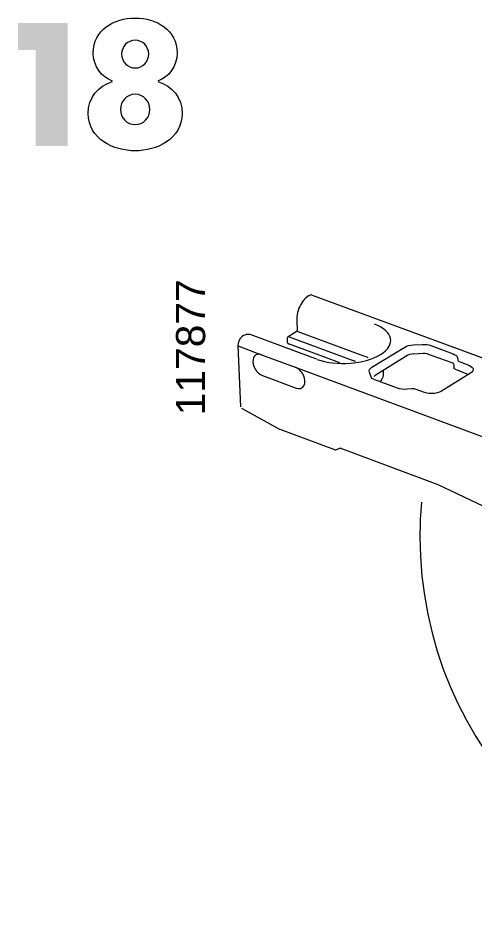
# Model space of a CAD drawing. Header units: metres. Extents: x -8.4 to 7.9, y -3.9 to 2.
# Drawn here: x 5.1463 to 5.2714, y -2.0976 to -1.85 of the extents above; entities that cross this region are included whole.
import ezdxf

# ---------------------------------------------------------------- set-up
doc = ezdxf.new("R2010")
doc.units = ezdxf.units.M
doc.header["$MEASUREMENT"] = 0
doc.layers.add('PDF20_Geometry_Num_Penna__7', color=7, linetype='Continuous', lineweight=18)
doc.layers.add('PDF20_Text_Num_Penna__7', color=7, linetype='Continuous', lineweight=18)
doc.styles.add('GENERATED_STYLE_2', font='')
doc.styles.get('GENERATED_STYLE_2').set_extended_font_data('Arial')

msp = doc.modelspace()

# ---------------------------------------------------------------- hatches: boundary and pattern name
at = {"layer": 'PDF20_Geometry_Num_Penna__7', "linetype": 'Continuous', "lineweight": 18}
msp.add_hatch(color=7, dxfattribs=at).paths.add_polyline_path([(5.151121792568413, -1.858762038485725), (5.151121792568413, -1.885032471044382), (5.159877114167751, -1.885032471044382), (5.159877114167751, -1.851347045078154), (5.146296611078046, -1.851347045078154), (5.146296611078046, -1.858762038485725)])

# ---------------------------------------------------------------- linework, layer by layer
at = {"layer": 'PDF20_Geometry_Num_Penna__7', "color": 7, "linetype": 'Continuous', "lineweight": 18, "flags": 128}
for points in [[(5.226974836999795, -1.925962966588535), (5.226739534939463, -1.925904885700225), (5.2265578460068, -1.925848294065462), (5.226321054692922, -1.925904885700225), (5.226133408746074, -1.925962966588535), (5.225993418912712, -1.926050832547773), (5.225857896839988, -1.926085085379341)], [(5.329253345284016, -1.963624252747611), (5.226974390223732, -1.925962519812471)], [(5.225857896839988, -1.926084489677922), (5.225487072706932, -1.926382340387204), (5.225068592460391, -1.926687637364218), (5.224693300566696, -1.927070375525645), (5.224365664786486, -1.927488855772186), (5.224038029006277, -1.927965416907037), (5.223756560086005, -1.928471763112816), (5.223484026687012, -1.928982577079235), (5.223245746119586, -1.929493391045653), (5.223065546440472, -1.930056328886195), (5.222873432732984, -1.930622245233831), (5.222782588266653, -1.931162844271177), (5.222690254546777, -1.931730249872359), (5.222638130672652, -1.932236596078138), (5.222638130672652, -1.93274592079101), (5.222782588266653, -1.935783998025685)], [(5.222781247938462, -1.935783998025684), (5.22026440944503, -1.9373119721643), (5.220221221092184, -1.9373119721643), (5.220221221092184, -1.937368563799064), (5.220172075725153, -1.937368563799064), (5.220172075725153, -1.937401327377084), (5.220128887372306, -1.937401327377084), (5.220128887372306, -1.937454940504755), (5.220081231258822, -1.937454940504755), (5.220081231258822, -1.937490682589869), (5.220081231258822, -1.937547274224633), (5.220038042905975, -1.937547274224633), (5.220038042905975, -1.93760237660585), (5.220038042905975, -1.937638118690964), (5.220038042905975, -1.937693221072181), (5.220038042905975, -1.937730452410841), (5.219993365299584, -1.937730452410841), (5.219993365299584, -1.937782576284965)], [(5.22278184363988, -1.935783551249621), (5.222829499753364, -1.935783551249621), (5.222965021826089, -1.935819293334735)], [(5.222965170751443, -1.93581914440938), (5.240940461056601, -1.942473129254736)], [(5.207790421740308, -1.9371274536499), (5.207564055201253, -1.937312121089655), (5.207327263887374, -1.937547423149988), (5.207087494066402, -1.937816978041888), (5.20691027289438, -1.938149081582737), (5.20676879380747, -1.938476717362947), (5.206669013819861, -1.938802863889611), (5.206578169353531, -1.939130499669821), (5.206533491747138, -1.939456646196484), (5.206533491747138, -1.939693437510363), (5.207236419421044, -1.956443072146827)], [(5.210159526281935, -1.936800860347173), (5.209836358262365, -1.936708526627295), (5.209470001889948, -1.936651934992532), (5.209143855363284, -1.936651934992532), (5.208771541976682, -1.936708526627295), (5.208445395450018, -1.936857451981937), (5.208074571316962, -1.936984038533381), (5.207790123889598, -1.937127006873836)], [(5.2265995451061, -1.942856016341518), (5.21015967520729, -1.936800711421818)], [(5.219993961001002, -1.93778272521032), (5.220037149353849, -1.938768611058043)], [(5.220547963320266, -1.9373119721643), (5.238514318104147, -1.94396446775611)], [(5.206533938523203, -1.939693735361073), (5.206626272243079, -1.939817343405424), (5.206769240583536, -1.939876913547281)], [(5.206769538434244, -1.939876168920508), (5.213008021540152, -1.94219791519936)], [(5.220037596129912, -1.93876786643127), (5.220037596129912, -1.938803608516384), (5.220037596129912, -1.938860200151148), (5.220080784482758, -1.938860200151148), (5.220080784482758, -1.938895942236261), (5.220080784482758, -1.938946576856839), (5.220080784482758, -1.938980829688407), (5.220129929849789, -1.938980829688407), (5.220129929849789, -1.939038910576717), (5.220173118202635, -1.939038910576717), (5.220173118202635, -1.939073163408284), (5.22022077431612, -1.939129755043048), (5.220263962668966, -1.939129755043048), (5.220263962668966, -1.939189325184904), (5.220308640275358, -1.939189325184904), (5.220308640275358, -1.939222088762925), (5.220363742656575, -1.939222088762925), (5.220412888023606, -1.939222088762925)], [(5.226557399230736, -1.94150705047918), (5.220412739098252, -1.939222535538989)], [(5.243222742116473, -1.945640473697239), (5.252205919508413, -1.940146617364535)], [(5.252206217359122, -1.940145872737762), (5.252669375212055, -1.939876317845862), (5.253271033644804, -1.939693139659654), (5.253926305205225, -1.939548682065652), (5.254580087512099, -1.939492090430889)], [(5.254579789661388, -1.939492090430889), (5.257089181887088, -1.939366993132991)], [(5.257088586185669, -1.939366248506217), (5.257699180139698, -1.939366248506217), (5.258253182458962, -1.939399012084238), (5.258820588060144, -1.939491345804116), (5.259326934265923, -1.939693884286427)], [(5.259326785340568, -1.939693735361073), (5.26551761233299, -1.941960379258707)], [(5.213009212942989, -1.942198213050069), (5.212446275102446, -1.942052266202521), (5.211935461136028, -1.942110347090831), (5.211472303283094, -1.942253315431286), (5.2110970113894, -1.942563080168939), (5.210818520976221, -1.942978581908387), (5.210678531142858, -1.943545987509569), (5.210635342790012, -1.944144667435225), (5.21072767650989, -1.944802917502738), (5.210907876189006, -1.945456699809612), (5.211237001222762, -1.946111971370032), (5.21165250296221, -1.946715119056328), (5.212161827675081, -1.947218486755014), (5.212683066416326, -1.947636967001555), (5.213235579482043, -1.947930349950197), (5.222454058934315, -1.951364568628217)], [(5.213008617241569, -1.94219791519936), (5.222221139679657, -1.945641069398657)], [(5.234422445060032, -1.944441177816316), (5.226557697081446, -1.941507348329889)], [(5.228139731123796, -1.943456036595366), (5.226599842956809, -1.942855867416163)], [(5.240940907832665, -1.942473724956155), (5.24158575461826, -1.942707537762941), (5.242153160219442, -1.942978581908387)], [(5.254719779494752, -1.941927168904622), (5.254116631808456, -1.9420195026245), (5.253553693967913, -1.942149067683037), (5.253087557607886, -1.942345649151163), (5.244152036329432, -1.947878226076073)], [(5.254719332718688, -1.941927615680686), (5.257234681958574, -1.941821878678891)], [(5.257235426585346, -1.9418221765296), (5.257743262044671, -1.9418221765296), (5.25825407601109, -1.941869832643085), (5.25867255625763, -1.942018757997726)], [(5.258672258406921, -1.942019055848436), (5.264867553159983, -1.944293146013802)], [(5.2655179101837, -1.941960974960126), (5.265981068036633, -1.942197766274005), (5.266354870676782, -1.942436046841431), (5.266593151244208, -1.94276368262164), (5.266683995710538, -1.943091318401851)], [(5.266684293561247, -1.94309161625256), (5.26672897116764, -1.943724549009783)], [(5.222220543978239, -1.945640473697239), (5.309134870200221, -1.977808350299675)], [(5.238707027513052, -1.944021059390873), (5.238663839160205, -1.944021059390873), (5.238614693793174, -1.94396446775611), (5.238567037679688, -1.94396446775611), (5.238514913805565, -1.94396446775611)], [(5.242524728979271, -1.94694848508705), (5.242481540626425, -1.946622338560386), (5.242572385092756, -1.946260449948609), (5.24285236475948, -1.945967066999966), (5.243223188892537, -1.945640920473303)], [(5.264867851010692, -1.944292848163093), (5.265286331257233, -1.944474537095755), (5.265566310923958, -1.944766430790851), (5.265652687629649, -1.945037474936298)], [(5.265653134405714, -1.945038368488425), (5.265705258279839, -1.945693640048845)], [(5.269149306031263, -1.947424152669773), (5.266547580085687, -1.94643826682205), (5.266129099839146, -1.946259556396481), (5.265844652411782, -1.945967662701385), (5.265706151831965, -1.945693640048846)], [(5.266729417943704, -1.943724251159074), (5.266820262410035, -1.943873176513715), (5.266918553144097, -1.94402061261481), (5.267144919683152, -1.944108478574048)], [(5.267145366459216, -1.944108925350112), (5.269754538672525, -1.945038219563071)], [(5.269754538672525, -1.945038368488425), (5.270266841892489, -1.945309412633872), (5.270639155279092, -1.945604284836061), (5.27087594659297, -1.945931920616271), (5.270966791059301, -1.946296787735141), (5.27087594659297, -1.946622934261805), (5.270591499165606, -1.946949080788468), (5.270220675032551, -1.947275227315132)], [(5.242899871947612, -1.94811367706176), (5.242524580053917, -1.946949080788468)], [(5.244060447236327, -1.949095839775617), (5.243641966989787, -1.948909683082316), (5.243268164349638, -1.948681827289715), (5.243035840796399, -1.948382487326887), (5.242900318723675, -1.948112932434987)], [(5.243776893361092, -1.948170864397942), (5.243916883194455, -1.948021939043302), (5.244152185254787, -1.947878970702846)], [(5.246342281520135, -1.946530451616573), (5.246342281520135, -1.947367412109655), (5.246342281520135, -1.947878226076073), (5.246197823926135, -1.948383083028306), (5.245914865752317, -1.948908789530188), (5.245596165493385, -1.94941811424306)], [(5.270221270733969, -1.947275078389777), (5.262261210528412, -1.952201529121298)], [(5.269149454956619, -1.947424152669773), (5.269247745690683, -1.947459894754887), (5.269383267763405, -1.94751648638965)], [(5.25025157207946, -1.951363972926798), (5.244060745087038, -1.949095839775617)], [(5.252851957696844, -1.951654824144412), (5.252162433304858, -1.951690566229526), (5.251463973391592, -1.951654824144412), (5.250810191084717, -1.951563979678081), (5.250251721004815, -1.951364419702862)], [(5.254165330399424, -1.951513047206794), (5.25285180877149, -1.951654526293703)], [(5.255046670648189, -1.951601211016741), (5.254763712474371, -1.951513345057503), (5.254491179075377, -1.951513345057503), (5.254165032548714, -1.951513345057503)], [(5.257657183189688, -1.952529611677573), (5.255046521722834, -1.951600317464613)], [(5.262261657304477, -1.95220093341988), (5.261743397070326, -1.952494316368523), (5.26109855028473, -1.952676005301185), (5.260400090371466, -1.952821952148733), (5.259653974344715, -1.9528562049803), (5.258955514431449, -1.952821952148733), (5.25825407601109, -1.952731107682402), (5.25765688533898, -1.952530058453636)], [(5.207506718939716, -1.956862445945495), (5.217938940032312, -1.962585647324346), (5.217982128385158, -1.962585647324346)], [(5.217981979459804, -1.962585647324346), (5.233021951024989, -1.968174815884019), (5.233114284744866, -1.968222471997504), (5.233214064732476, -1.968222471997504), (5.234514183078492, -1.96780548100451), (5.234470994725645, -1.96780548100451)], [(5.261416654842244, -1.977807605672902), (5.23451477877991, -1.967805778855219)], [(5.282372090419122, -1.988427472712346), (5.282281245952791, -1.98828450437189), (5.28204892239955, -1.988008992465805), (5.281813620339219, -1.987775179659018), (5.281578318278886, -1.987590512219264), (5.281353440993378, -1.987355210158931), (5.281067504312467, -1.987210752564929), (5.280832202252133, -1.987084166013485), (5.261416803767599, -1.977807605672902)]]:
    msp.add_lwpolyline(points, dxfattribs=at)
msp.add_lwpolyline([(5.256800415624439, -1.982633085013977, 0.02196917257245286), (5.256386403138539, -1.992028785638272, 0.4142065898718503), (5.361923844958366, -2.097563248951007, 0.4142042204241888), (5.467457265793618, -1.99202550928047, 0.06930218756794163), (5.463459215722928, -1.963155286805847)], format="xyb", dxfattribs=at)
at = {"layer": 'PDF20_Geometry_Num_Penna__7', "color": 7, "linetype": 'Continuous', "lineweight": 18}
for centre, major_axis, ratio, start_param, end_param in [((5.236011940468724, -1.938647912968035), (0.0123658799978835, 0.0004512014363850236), 0.4814569490049955, 4.010619029949342, 7.144889222650179), ((5.222339000951134, -1.948502618574286), (-0.001710277370130358, 0.002765684624221795), 0.6742359590986151, 2.444978132154734, 5.587797804664508)]:
    msp.add_ellipse(centre, major_axis=major_axis, ratio=ratio, start_param=start_param, end_param=end_param, dxfattribs=at)
for points in [[(5.166892540848821, -1.859609721604341), (5.166892540848821, -1.8531776355374), (5.172611274467031, -1.850005525483549), (5.178373196438088, -1.850005525483549)], [(5.178373196438088, -1.850005525483549), (5.184138096916238, -1.850005525483549), (5.189856830534448, -1.8531776355374), (5.189856830534448, -1.859609721604341)], [(5.178373196438088, -1.856081679952898), (5.176316537290497, -1.856081679952898), (5.174664955107531, -1.857779428995805), (5.174664955107531, -1.859879276496242)], [(5.182081437768647, -1.859879276496241), (5.182081437768647, -1.857779428995805), (5.180429855585681, -1.856081679952898), (5.17837319643809, -1.856081679952898)], [(5.172206197502408, -1.867251081550966), (5.169126421168435, -1.866224985857491), (5.166892540848825, -1.863185419369269), (5.166892540848825, -1.859609721604341)], [(5.174664955107529, -1.859879276496241), (5.174664955107529, -1.861979123996678), (5.176316537290497, -1.863676873039585), (5.178373196438088, -1.863676873039585)], [(5.178373196438088, -1.863676873039585), (5.18042985558568, -1.863676873039585), (5.182081437768645, -1.861979123996678), (5.182081437768645, -1.859879276496241)], [(5.189856830534449, -1.859609721604341), (5.189856830534449, -1.863185419369269), (5.187622950214835, -1.86622498585749), (5.184540195373769, -1.867251081550966)], [(5.165504556543566, -1.876186602829421), (5.165504556543566, -1.87176203054304), (5.168186702180652, -1.868680764955519), (5.172206197502409, -1.867341926017298)], [(5.184540195373769, -1.867341926017297), (5.188559690695526, -1.868680764955519), (5.191241836332608, -1.871762030543039), (5.191241836332608, -1.876186602829421)], [(5.178373196438088, -1.870869967668741), (5.176139316118473, -1.870869967668741), (5.17435370111633, -1.87274493788367), (5.17435370111633, -1.875069662669615)], [(5.182392691759846, -1.875069662669614), (5.182392691759846, -1.87274493788367), (5.180607076757701, -1.870869967668741), (5.178373196438086, -1.870869967668741)], [(5.178373196438088, -1.88637309708686), (5.172565107607091, -1.88637309708686), (5.165504556543564, -1.883156309426615), (5.165504556543564, -1.876186602829421)], [(5.17435370111633, -1.875069662669614), (5.17435370111633, -1.877346731342074), (5.176139316118473, -1.879180002457704), (5.178373196438086, -1.879180002457704)], [(5.178373196438088, -1.879180002457704), (5.180607076757701, -1.879180002457704), (5.182392691759846, -1.877346731342074), (5.182392691759846, -1.875069662669614)], [(5.191241836332609, -1.876186602829421), (5.191241836332609, -1.883156309426615), (5.184181285269084, -1.886373097086859), (5.178373196438087, -1.886373097086859)]]:
    msp.add_open_spline(points, degree=3, dxfattribs=at)

# ---------------------------------------------------------------- texts
at = {"layer": 'PDF20_Text_Num_Penna__7', "color": 7, "linetype": 'Continuous', "lineweight": 18, "insert": (5.197659629284063, -1.958810240658844), "char_height": 0.00799475148999304, "attachment_point": 7, "rotation": 90, "style": 'GENERATED_STYLE_2'}
msp.add_mtext('\\A1;{\\pql;\\fArial|b0|i0|c0|p34;117877}', dxfattribs=at)

doc.saveas('drawing.dxf')
